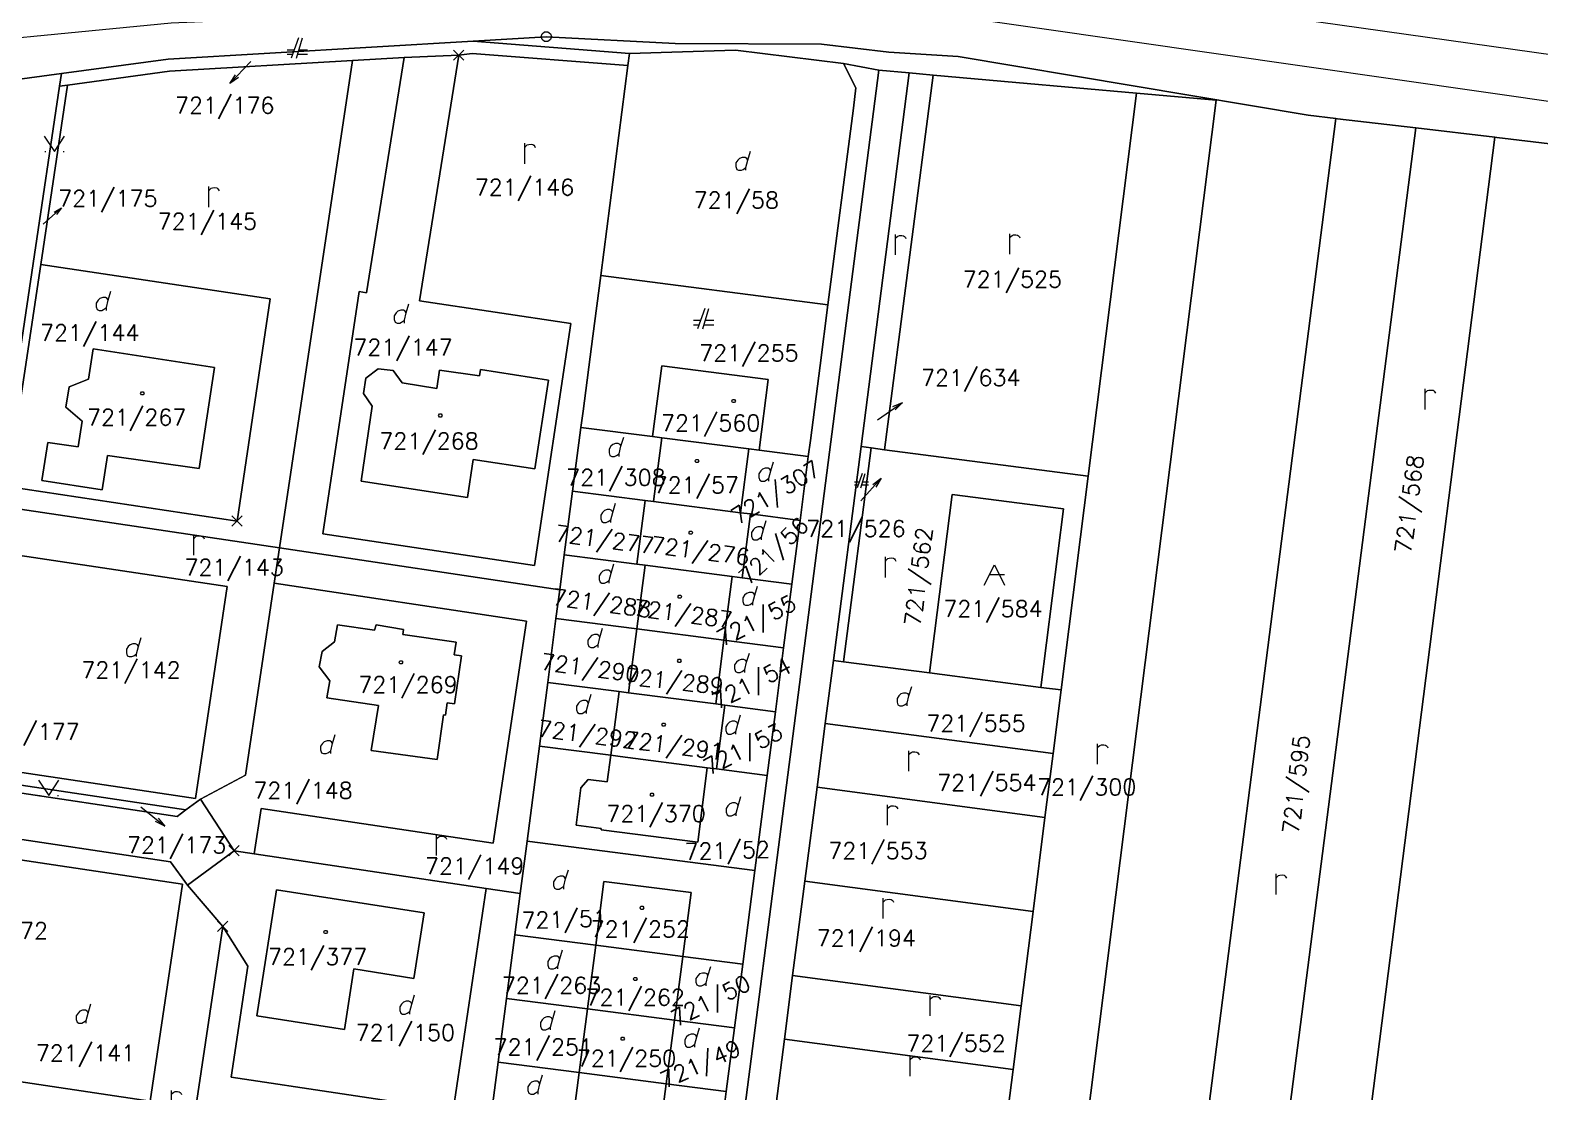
# Model space of a CAD drawing. Extents: x -443817 to 3, y -1171930 to -442383.
# Drawn here: x -442461 to -442313.1, y -1170310.8 to -1170206.7 of the extents above; entities that cross this region are included whole.
import ezdxf
from ezdxf.enums import TextEntityAlignment as Align

# ---------------------------------------------------------------- set-up
doc = ezdxf.new("R2010")
doc.units = 0
doc.header["$LTSCALE"] = 0.5
doc.header["$PDMODE"] = 3
doc.header["$PDSIZE"] = 0.5
for name, color, linetype, lineweight in [('KLADPAR', 7, 'Continuous', 0), ('ZAPPAR', 7, 'Continuous', 0), ('ZNACKY', 7, 'Continuous', 0)]:
    doc.layers.add(name, color=color, linetype=linetype, lineweight=lineweight)
doc.styles.add('ROMANS', font='romans.shx', dxfattribs={"height": 0.2})

# ---------------------------------------------------------------- blocks, each defined once
blk = doc.blocks.new('$5')
at = {"color": 0}
blk.add_line((-0.12, 0), (0.12, 0), dxfattribs=at)
at = {"color": 0, "flags": 128}
blk.add_lwpolyline([(0.15, 0.48), (0.4, 0.3), (0.5, 0.01), (0.4, -0.28), (0.15, -0.46), (-0.16, -0.46), (-0.41, -0.28), (-0.51, 0.01), (-0.41, 0.3), (-0.16, 0.48), (0.15, 0.48)], dxfattribs=at)
blk = doc.blocks.new('$479')
at = {"color": 0, "flags": 128}
for points in [[(0, 0), (0, 1.27), (0, 2)], [(0, 1.6), (0.1, 1.73), (0.23, 1.84), (0.37, 1.89), (0.6, 1.9), (0.77, 1.87), (0.87, 1.8), (0.96, 1.7), (1, 1.6)]]:
    blk.add_lwpolyline(points, dxfattribs=at)
blk = doc.blocks.new('$431')
at = {"color": 0}
blk.add_line((0.63, 0.99), (0.9, 1.89), dxfattribs=at)
at = {"color": 0, "flags": 128}
blk.add_lwpolyline([(0.45, 0), (0.45, 0.27), (0.63, 0.99), (0.54, 1.17), (0.36, 1.26), (0.09, 1.26), (-0.18, 1.17), (-0.36, 0.99), (-0.54, 0.72), (-0.54, 0.36), (-0.45, 0.09), (-0.27, 0), (0, 0), (0.18, 0.09), (0.45, 0.27)], dxfattribs=at)
blk = doc.blocks.new('$45')
at = {"color": 0, "flags": 128}
blk.add_lwpolyline([(0.09, 0.15), (0.18, 0), (0.09, -0.15), (-0.09, -0.15), (-0.18, 0), (-0.09, 0.15), (0.09, 0.15)], dxfattribs=at)
blk = doc.blocks.new('$489')
at = {"color": 0}
blk.add_line((-0.2, 2), (0, 3), dxfattribs=at)
at = {"color": 0, "flags": 128}
blk.add_lwpolyline([(0, 0), (0, 3), (0.2, 2)], dxfattribs=at)
blk = doc.blocks.new('$40')
at = {"color": 0}
for p, q in [((-0.95, 0), (-0.85, 0)), ((0.85, 0), (0.95, 0))]:
    blk.add_line(p, q, dxfattribs=at)
at = {"color": 0, "flags": 128}
blk.add_lwpolyline([(-1, 1.5), (0, 0), (1, 1.5)], dxfattribs=at)
blk = doc.blocks.new('$432')
at = {"color": 0}
for p, q in [((0.1, 2), (-0.6, 0)), ((-0.1, 0), (0.5, 2)), ((-0.32, 0.8), (-1, 0.8)), ((-1, 0.4), (-0.46, 0.4)), ((0.02, 0.4), (1, 0.4)), ((1, 0.8), (0.14, 0.8))]:
    blk.add_line(p, q, dxfattribs=at)
blk = doc.blocks.new('$435')
at = {"color": 0}
blk.add_line((1, 1), (-0.5, 1), dxfattribs=at)
at = {"color": 0, "flags": 128}
blk.add_lwpolyline([(-1, 0), (0, 2), (1, 0)], dxfattribs=at)

msp = doc.modelspace()

# ---------------------------------------------------------------- linework, layer by layer
at = {"layer": 'KLADPAR', "color": 7, "linetype": 'Continuous', "flags": 128}
for points in [[(-442309.37, -1170218.19), (-442317.32, -1170217.25), (-442317.5, -1170217.23), (-442325.26, -1170216.31), (-442332.91, -1170215.41), (-442333.08, -1170215.39), (-442335.79, -1170215.07), (-442370.09, -1170209.33), (-442376.88, -1170208.89), (-442383.48, -1170208.11), (-442397.84, -1170208.03), (-442410.46, -1170207.38), (-442417.63, -1170207.82), (-442447.53, -1170209.57), (-442457.96, -1170210.97), (-442465, -1170211.92)], [(-442359.15, -1170327.19), (-442344.8, -1170213.61), (-442352.62, -1170212.91), (-442364.43, -1170211.85), (-442372.56, -1170211.13), (-442373.89, -1170211.01), (-442374.89, -1170210.92), (-442377.87, -1170210.66), (-442381.34, -1170210.01), (-442391.93, -1170208.68), (-442402.3, -1170209.02), (-442417.63, -1170207.82), (-442410.46, -1170207.38), (-442397.84, -1170208.03), (-442383.48, -1170208.11), (-442376.88, -1170208.89), (-442370.09, -1170209.33), (-442335.79, -1170215.07), (-442333.08, -1170215.39), (-442350.55, -1170351.35)], [(-442393.63, -1170317.01), (-442392.82, -1170310.76), (-442392.01, -1170304.51), (-442391.21, -1170298.26), (-442390.02, -1170289.09), (-442388.82, -1170279.78), (-442388.01, -1170273.53), (-442387.2, -1170267.28), (-442386.4, -1170261.03), (-442385.59, -1170254.78), (-442384.79, -1170248.53), (-442384.58, -1170246.94), (-442383.63, -1170239.6), (-442382.86, -1170233.65), (-442380.37, -1170214.37), (-442380.11, -1170212.39), (-442381.34, -1170210.01), (-442377.87, -1170210.66), (-442405.94, -1170427.95)], [(-442465, -1170211.92), (-442457.96, -1170210.97), (-442458.15, -1170212.21), (-442460.75, -1170229.6), (-442464.31, -1170253.34)], [(-442334.94, -1170354.01), (-442317.5, -1170217.23), (-442317.32, -1170217.25), (-442309.37, -1170218.19)], [(-442464.92, -1170281.05), (-442446.62, -1170283.79), (-442445.77, -1170283.16), (-442444.35, -1170282.11), (-442441.06, -1170287.15), (-442445.61, -1170290.52), (-442447.29, -1170288.24), (-442465.59, -1170285.5)]]:
    msp.add_lwpolyline(points, dxfattribs=at)
for points in [[(-442417.63, -1170207.82), (-442402.3, -1170209.02), (-442402.46, -1170210.21), (-442417.72, -1170209.02), (-442419.04, -1170209.19), (-442424.4, -1170209.41), (-442429.44, -1170209.71), (-442447.37, -1170210.76), (-442457.37, -1170212.11), (-442458.15, -1170212.21), (-442457.96, -1170210.97), (-442447.53, -1170209.57), (-442417.63, -1170207.82)], [(-442402.3, -1170209.02), (-442391.93, -1170208.68), (-442381.34, -1170210.01), (-442380.11, -1170212.39), (-442380.37, -1170214.37), (-442382.86, -1170233.65), (-442405.13, -1170230.77), (-442402.46, -1170210.21), (-442402.3, -1170209.02)], [(-442436.62, -1170257.48), (-442463.57, -1170253.45), (-442463.27, -1170251.47), (-442440.77, -1170254.84), (-442437.51, -1170233.08), (-442460.01, -1170229.71), (-442457.37, -1170212.11), (-442447.37, -1170210.76), (-442429.44, -1170209.71), (-442436.62, -1170257.48)], [(-442402.46, -1170210.21), (-442405.13, -1170230.77), (-442405.9, -1170236.72), (-442406.86, -1170244.07), (-442407.07, -1170245.66), (-442407.88, -1170251.91), (-442408.7, -1170258.15), (-442409.14, -1170261.59), (-442436.62, -1170257.48), (-442429.44, -1170209.71), (-442424.4, -1170209.41), (-442428.07, -1170232.47), (-442428.81, -1170232.36), (-442432.36, -1170256.1), (-442411.6, -1170259.21), (-442408.04, -1170235.47), (-442422.88, -1170233.25), (-442419.04, -1170209.19), (-442417.72, -1170209.02), (-442402.46, -1170210.21)], [(-442419.04, -1170209.19), (-442422.88, -1170233.25), (-442408.04, -1170235.47), (-442411.6, -1170259.21), (-442432.36, -1170256.1), (-442428.81, -1170232.36), (-442428.07, -1170232.47), (-442424.4, -1170209.41), (-442419.04, -1170209.19)], [(-442377.87, -1170210.66), (-442374.89, -1170210.92), (-442379.61, -1170247.55), (-442382.33, -1170268.51), (-442383.13, -1170274.67), (-442383.93, -1170280.92), (-442385.12, -1170290.14), (-442386.32, -1170299.37), (-442387.12, -1170305.62), (-442387.94, -1170311.96), (-442388.58, -1170316.92), (-442389.39, -1170323.17), (-442389.65, -1170325.17), (-442391.66, -1170340.7), (-442390.8, -1170341.82), (-442391.57, -1170347.81), (-442392.55, -1170347.62), (-442393.12, -1170352.05), (-442402.67, -1170425.96), (-442403.74, -1170426.51), (-442405.94, -1170427.95), (-442377.87, -1170210.66)], [(-442377.33, -1170247.85), (-442378.63, -1170247.68), (-442379.61, -1170247.55), (-442374.89, -1170210.92), (-442373.89, -1170211.01), (-442372.56, -1170211.13), (-442377.33, -1170247.85)], [(-442357.36, -1170250.43), (-442377.33, -1170247.85), (-442372.56, -1170211.13), (-442364.43, -1170211.85), (-442352.62, -1170212.91), (-442357.36, -1170250.43)], [(-442457.37, -1170212.11), (-442460.01, -1170229.71), (-442463.27, -1170251.47), (-442463.57, -1170253.45), (-442464.31, -1170253.34), (-442460.75, -1170229.6), (-442458.15, -1170212.21), (-442457.37, -1170212.11)], [(-442352.62, -1170212.91), (-442344.8, -1170213.61), (-442359.15, -1170327.19), (-442366.92, -1170326.16), (-442366.13, -1170319.91), (-442365.51, -1170314.95), (-442364.7, -1170308.6), (-442363.92, -1170302.35), (-442362.75, -1170293.12), (-442361.59, -1170283.9), (-442360.8, -1170277.64), (-442360.01, -1170271.4), (-442357.36, -1170250.43), (-442352.62, -1170212.91)], [(-442325.26, -1170216.31), (-442342.78, -1170352.7), (-442350.55, -1170351.35), (-442333.08, -1170215.39), (-442332.91, -1170215.41), (-442325.26, -1170216.31)], [(-442382.86, -1170233.65), (-442383.63, -1170239.6), (-442384.58, -1170246.94), (-442384.79, -1170248.53), (-442389.61, -1170247.91), (-442388.71, -1170240.97), (-442399.15, -1170239.62), (-442400.04, -1170246.56), (-442407.07, -1170245.66), (-442406.86, -1170244.07), (-442405.9, -1170236.72), (-442405.13, -1170230.77), (-442382.86, -1170233.65)], [(-442453.46, -1170248.43), (-442444.48, -1170249.69), (-442442.98, -1170239.81), (-442454.88, -1170237.97), (-442455.33, -1170240.94), (-442457.23, -1170241.69), (-442457.55, -1170243.68), (-442455.95, -1170245.04), (-442456.33, -1170247.58), (-442459.32, -1170247.13), (-442459.89, -1170250.88), (-442453.98, -1170251.78), (-442453.46, -1170248.43)], [(-442444.48, -1170249.69), (-442453.46, -1170248.43), (-442453.98, -1170251.78), (-442459.89, -1170250.88), (-442459.32, -1170247.13), (-442456.33, -1170247.58), (-442455.95, -1170245.04), (-442457.55, -1170243.68), (-442457.23, -1170241.69), (-442455.33, -1170240.94), (-442454.88, -1170237.97), (-442442.98, -1170239.81), (-442444.48, -1170249.69)], [(-442390.6, -1170247.78), (-442399.13, -1170246.68), (-442400.04, -1170246.56), (-442399.15, -1170239.62), (-442388.71, -1170240.97), (-442389.61, -1170247.91), (-442390.6, -1170247.78)], [(-442417.02, -1170240.62), (-442420.91, -1170240.07), (-442421.2, -1170241.84), (-442424.58, -1170241.29), (-442425.48, -1170240.1), (-442426.95, -1170239.91), (-442428.14, -1170240.83), (-442428.39, -1170242.34), (-442427.54, -1170243.57), (-442428.59, -1170250.94), (-442418.19, -1170252.52), (-442417.63, -1170248.82), (-442411.59, -1170249.74), (-442410.26, -1170241.03), (-442416.9, -1170239.98), (-442417.02, -1170240.62)], [(-442420.91, -1170240.07), (-442417.02, -1170240.62), (-442416.9, -1170239.98), (-442410.26, -1170241.03), (-442411.59, -1170249.74), (-442417.63, -1170248.82), (-442418.19, -1170252.52), (-442428.59, -1170250.94), (-442427.54, -1170243.57), (-442428.39, -1170242.34), (-442428.14, -1170240.83), (-442426.95, -1170239.91), (-442425.48, -1170240.1), (-442424.58, -1170241.29), (-442421.2, -1170241.84), (-442420.91, -1170240.07)], [(-442399.13, -1170246.68), (-442399.95, -1170252.93), (-442400.77, -1170252.83), (-442407.88, -1170251.91), (-442407.07, -1170245.66), (-442400.04, -1170246.56), (-442399.13, -1170246.68)], [(-442384.79, -1170248.53), (-442385.59, -1170254.78), (-442390.45, -1170254.15), (-442391.42, -1170254.03), (-442390.6, -1170247.78), (-442389.61, -1170247.91), (-442384.79, -1170248.53)], [(-442381.34, -1170268.64), (-442378.63, -1170247.68), (-442377.33, -1170247.85), (-442357.36, -1170250.43), (-442360.01, -1170271.4), (-442361.99, -1170271.14), (-442359.78, -1170253.64), (-442370.69, -1170252.23), (-442372.9, -1170269.73), (-442381.34, -1170268.64)], [(-442390.45, -1170254.15), (-442391.26, -1170260.4), (-442392.23, -1170260.28), (-442400.76, -1170259.18), (-442401.58, -1170259.07), (-442400.77, -1170252.83), (-442399.95, -1170252.93), (-442391.42, -1170254.03), (-442390.45, -1170254.15)], [(-442444.35, -1170282.11), (-442445.77, -1170283.16), (-442466.11, -1170280.12), (-442467.4, -1170279.1), (-442467.34, -1170278.67), (-442444.84, -1170282.04), (-442441.73, -1170261.27), (-442464.23, -1170257.9), (-442463.57, -1170253.45), (-442436.62, -1170257.48), (-442437.14, -1170260.94), (-442439.95, -1170279.74), (-442444.35, -1170282.11)], [(-442415.67, -1170286.4), (-442412.41, -1170264.65), (-442437.14, -1170260.94), (-442436.62, -1170257.48), (-442409.14, -1170261.59), (-442409.51, -1170264.4), (-442410.32, -1170270.65), (-442411.14, -1170276.89), (-442412.35, -1170286.21), (-442413.01, -1170291.35), (-442416.34, -1170290.85), (-442439.08, -1170287.45), (-442438.41, -1170283), (-442415.67, -1170286.4)], [(-442400.76, -1170259.18), (-442401.58, -1170265.42), (-442409.51, -1170264.4), (-442409.14, -1170261.59), (-442408.7, -1170258.15), (-442401.58, -1170259.07), (-442400.76, -1170259.18)], [(-442387.2, -1170267.28), (-442393.05, -1170266.53), (-442392.23, -1170260.28), (-442391.26, -1170260.4), (-442386.4, -1170261.03), (-442387.2, -1170267.28)], [(-442441.06, -1170287.15), (-442444.35, -1170282.11), (-442439.95, -1170279.74), (-442437.14, -1170260.94), (-442412.41, -1170264.65), (-442415.67, -1170286.4), (-442438.41, -1170283), (-442439.08, -1170287.45), (-442441.06, -1170287.15)], [(-442410.32, -1170270.65), (-442409.51, -1170264.4), (-442401.58, -1170265.42), (-442402.39, -1170271.67), (-442403.32, -1170271.55), (-442410.32, -1170270.65)], [(-442419.3, -1170266.72), (-442424.52, -1170265.96), (-442424.45, -1170265.47), (-442427.14, -1170265.03), (-442427.29, -1170265.55), (-442430.92, -1170265.02), (-442431.22, -1170266.68), (-442432.43, -1170267.63), (-442432.72, -1170269.14), (-442431.66, -1170270.49), (-442431.96, -1170272.18), (-442426.91, -1170272.91), (-442427.61, -1170277.34), (-442421.17, -1170278.2), (-442420.54, -1170273.83), (-442420.34, -1170273.86), (-442420.16, -1170272.65), (-442419.47, -1170272.75), (-442418.78, -1170268.05), (-442419.48, -1170267.95), (-442419.3, -1170266.72)], [(-442424.52, -1170265.96), (-442419.3, -1170266.72), (-442419.48, -1170267.95), (-442418.78, -1170268.05), (-442419.47, -1170272.75), (-442420.16, -1170272.65), (-442420.34, -1170273.86), (-442420.54, -1170273.83), (-442421.17, -1170278.2), (-442427.61, -1170277.34), (-442426.91, -1170272.91), (-442431.96, -1170272.18), (-442431.66, -1170270.49), (-442432.72, -1170269.14), (-442432.43, -1170267.63), (-442431.22, -1170266.68), (-442430.92, -1170265.02), (-442427.29, -1170265.55), (-442427.14, -1170265.03), (-442424.45, -1170265.47), (-442424.52, -1170265.96)], [(-442388.01, -1170273.53), (-442392.97, -1170272.89), (-442393.86, -1170272.77), (-442393.05, -1170266.53), (-442387.2, -1170267.28), (-442388.01, -1170273.53)], [(-442382.33, -1170268.51), (-442381.34, -1170268.64), (-442372.9, -1170269.73), (-442361.99, -1170271.14), (-442360.01, -1170271.4), (-442360.8, -1170277.64), (-442383.13, -1170274.67), (-442382.33, -1170268.51)], [(-442403.32, -1170271.55), (-442402.39, -1170271.67), (-442393.86, -1170272.77), (-442392.97, -1170272.89), (-442393.79, -1170279.14), (-442394.68, -1170279.02), (-442403.21, -1170277.92), (-442404.14, -1170277.8), (-442403.32, -1170271.55)], [(-442390.02, -1170289.09), (-442412.35, -1170286.21), (-442411.14, -1170276.89), (-442404.14, -1170277.8), (-442404.48, -1170280.41), (-442406.36, -1170280.16), (-442407.07, -1170280.99), (-442407.54, -1170284.64), (-442405.07, -1170284.96), (-442405.08, -1170285.09), (-442395.62, -1170286.31), (-442394.68, -1170279.02), (-442393.79, -1170279.14), (-442388.82, -1170279.78), (-442390.02, -1170289.09)], [(-442394.68, -1170279.02), (-442395.62, -1170286.31), (-442405.08, -1170285.09), (-442405.07, -1170284.96), (-442407.54, -1170284.64), (-442407.07, -1170280.99), (-442406.36, -1170280.16), (-442404.48, -1170280.41), (-442404.14, -1170277.8), (-442403.21, -1170277.92), (-442394.68, -1170279.02)], [(-442468.53, -1170286.64), (-442465.59, -1170285.5), (-442447.29, -1170288.24), (-442445.61, -1170290.52), (-442442.17, -1170294.57), (-442445.57, -1170317.32), (-442472.52, -1170313.28), (-442471.78, -1170308.34), (-442449.28, -1170311.7), (-442446.1, -1170290.44), (-442468.59, -1170287.07), (-442468.53, -1170286.64)], [(-442391.21, -1170298.26), (-442397.09, -1170297.51), (-442396.27, -1170291.25), (-442404.81, -1170290.16), (-442405.61, -1170296.41), (-442413.54, -1170295.39), (-442413.01, -1170291.35), (-442412.35, -1170286.21), (-442390.02, -1170289.09), (-442391.21, -1170298.26)], [(-442442.17, -1170294.57), (-442445.61, -1170290.52), (-442441.06, -1170287.15), (-442439.08, -1170287.45), (-442416.34, -1170290.85), (-442419.59, -1170312.61), (-442441.35, -1170309.35), (-442439.72, -1170298.48), (-442442.17, -1170294.57)], [(-442419.59, -1170312.61), (-442416.34, -1170290.85), (-442413.01, -1170291.35), (-442413.54, -1170295.39), (-442414.35, -1170301.63), (-442415.17, -1170307.88), (-442415.98, -1170314.13), (-442416.79, -1170320.38), (-442416.95, -1170321.61), (-442445.57, -1170317.32), (-442442.17, -1170294.57), (-442439.72, -1170298.48), (-442441.35, -1170309.35), (-442419.59, -1170312.61)], [(-442423.45, -1170299.66), (-442422.44, -1170293.23), (-442436.89, -1170290.99), (-442438.84, -1170303.34), (-442430.25, -1170304.68), (-442429.32, -1170298.74), (-442423.45, -1170299.66)], [(-442422.44, -1170293.23), (-442423.45, -1170299.66), (-442429.32, -1170298.74), (-442430.25, -1170304.68), (-442438.84, -1170303.34), (-442436.89, -1170290.99), (-442422.44, -1170293.23)]]:
    msp.add_lwpolyline(points, close=True, dxfattribs=at)
at = {"layer": 'KLADPAR', "color": 7, "linetype": 'Continuous'}
for p in [(-442419.04, -1170209.19), (-442440.77, -1170254.84), (-442441.06, -1170287.15), (-442442.17, -1170294.57)]:
    msp.add_point(p, dxfattribs=at)
for points in [[(-442317.5, -1170217.23), (-442334.94, -1170354.01), (-442342.78, -1170352.7), (-442325.26, -1170216.31)], [(-442440.77, -1170254.84), (-442463.27, -1170251.47), (-442460.01, -1170229.71), (-442437.51, -1170233.08)], [(-442399.13, -1170246.68), (-442390.6, -1170247.78), (-442391.42, -1170254.03), (-442399.95, -1170252.93)], [(-442379.61, -1170247.55), (-442378.63, -1170247.68), (-442381.34, -1170268.64), (-442382.33, -1170268.51)], [(-442408.7, -1170258.15), (-442407.88, -1170251.91), (-442400.77, -1170252.83), (-442401.58, -1170259.07)], [(-442359.78, -1170253.64), (-442361.99, -1170271.14), (-442372.9, -1170269.73), (-442370.69, -1170252.23)], [(-442386.4, -1170261.03), (-442391.26, -1170260.4), (-442390.45, -1170254.15), (-442385.59, -1170254.78)], [(-442444.84, -1170282.04), (-442467.34, -1170278.67), (-442464.23, -1170257.9), (-442441.73, -1170261.27)], [(-442400.76, -1170259.18), (-442392.23, -1170260.28), (-442393.05, -1170266.53), (-442401.58, -1170265.42)], [(-442401.58, -1170265.42), (-442393.05, -1170266.53), (-442393.86, -1170272.77), (-442402.39, -1170271.67)], [(-442403.32, -1170271.55), (-442404.14, -1170277.8), (-442411.14, -1170276.89), (-442410.32, -1170270.65)], [(-442388.82, -1170279.78), (-442393.79, -1170279.14), (-442392.97, -1170272.89), (-442388.01, -1170273.53)], [(-442361.59, -1170283.9), (-442383.93, -1170280.92), (-442383.13, -1170274.67), (-442360.8, -1170277.64)], [(-442445.77, -1170283.16), (-442446.62, -1170283.79), (-442464.92, -1170281.05), (-442466.11, -1170280.12)], [(-442383.93, -1170280.92), (-442361.59, -1170283.9), (-442362.75, -1170293.12), (-442385.12, -1170290.14)], [(-442446.1, -1170290.44), (-442449.28, -1170311.7), (-442471.78, -1170308.34), (-442468.59, -1170287.07)], [(-442396.27, -1170291.25), (-442397.09, -1170297.51), (-442405.61, -1170296.41), (-442404.81, -1170290.16)], [(-442363.92, -1170302.35), (-442386.32, -1170299.37), (-442385.12, -1170290.14), (-442362.75, -1170293.12)], [(-442405.61, -1170296.41), (-442406.42, -1170302.65), (-442414.35, -1170301.63), (-442413.54, -1170295.39)], [(-442397.89, -1170303.75), (-442406.42, -1170302.65), (-442405.61, -1170296.41), (-442397.09, -1170297.51)], [(-442392.01, -1170304.51), (-442397.89, -1170303.75), (-442397.09, -1170297.51), (-442391.21, -1170298.26)], [(-442364.7, -1170308.6), (-442387.12, -1170305.62), (-442386.32, -1170299.37), (-442363.92, -1170302.35)], [(-442415.17, -1170307.88), (-442414.35, -1170301.63), (-442406.42, -1170302.65), (-442407.23, -1170308.9)], [(-442398.7, -1170310), (-442407.23, -1170308.9), (-442406.42, -1170302.65), (-442397.89, -1170303.75)], [(-442397.89, -1170303.75), (-442392.01, -1170304.51), (-442392.82, -1170310.76), (-442398.7, -1170310)], [(-442365.51, -1170314.95), (-442387.94, -1170311.96), (-442387.12, -1170305.62), (-442364.7, -1170308.6)], [(-442407.23, -1170308.9), (-442408.05, -1170315.15), (-442415.98, -1170314.13), (-442415.17, -1170307.88)], [(-442399.52, -1170316.25), (-442408.05, -1170315.15), (-442407.23, -1170308.9), (-442398.7, -1170310)], [(-442392.82, -1170310.76), (-442393.63, -1170317.01), (-442399.52, -1170316.25), (-442398.7, -1170310)]]:
    msp.add_3dface(points, dxfattribs=at)
at = {"layer": 'ZAPPAR', "color": 7, "linetype": 'Continuous', "flags": 128}
for points in [[(-441771.48, -1170288.69), (-441871.17, -1170273.82), (-442220.27, -1170222.06), (-442370.78, -1170200.84), (-442410.68, -1170199.48), (-442442.4, -1170200.64), (-442473.25, -1170203.77), (-442498.21, -1170207.34), (-442527.51, -1170213.14), (-442557.44, -1170221.74), (-442558.68, -1170222.17)], [(-441771.48, -1170288.69), (-441871.17, -1170273.82), (-442220.27, -1170222.06), (-442370.78, -1170200.84), (-442410.68, -1170199.48), (-442442.4, -1170200.64), (-442473.25, -1170203.77), (-442498.21, -1170207.34), (-442527.51, -1170213.14), (-442557.44, -1170221.74), (-442558.68, -1170222.17)], [(-441772.51, -1170293.3), (-441865.36, -1170279.27), (-442048.43, -1170252.25), (-442213.6, -1170227.88), (-442371.24, -1170205.28), (-442397.97, -1170204.81), (-442418.11, -1170204.81), (-442447.23, -1170206.05), (-442475.51, -1170208.78), (-442496.01, -1170211.87), (-442527.23, -1170218.54), (-442556.93, -1170226.67), (-442559.48, -1170227.59)], [(-441772.51, -1170293.3), (-441865.36, -1170279.27), (-442048.43, -1170252.25), (-442213.6, -1170227.88), (-442371.24, -1170205.28), (-442397.97, -1170204.81), (-442418.11, -1170204.81), (-442447.23, -1170206.05), (-442475.51, -1170208.78), (-442496.01, -1170211.87), (-442527.23, -1170218.54), (-442556.93, -1170226.67), (-442559.48, -1170227.59)]]:
    msp.add_lwpolyline(points, dxfattribs=at)

# ---------------------------------------------------------------- block references
at = {"layer": 'KLADPAR', "color": 7, "linetype": 'Continuous'}
for name, p in [('$432', (-442434.85, -1170209.48)), ('$40', (-442458.66, -1170218.61)), ('$479', (-442412.55, -1170219.82)), ('$431', (-442391.34, -1170220.47)), ('$479', (-442443.53, -1170224.07)), ('$479', (-442376.23, -1170228.75)), ('$479', (-442365.04, -1170228.69)), ('$431', (-442454.02, -1170234.2)), ('$431', (-442424.82, -1170235.44)), ('$432', (-442395.03, -1170236)), ('$45', (-442450.05, -1170242.33)), ('$479', (-442324.33, -1170243.9)), ('$45', (-442392.11, -1170243.09)), ('$45', (-442420.85, -1170244.5)), ('$431', (-442403.77, -1170248.51)), ('$45', (-442395.7, -1170248.95)), ('$431', (-442389.09, -1170250.92)), ('$431', (-442404.58, -1170254.98)), ('$45', (-442396.3, -1170255.99)), ('$431', (-442389.81, -1170256.67)), ('$479', (-442444.99, -1170258.18)), ('$479', (-442377.22, -1170260.36)), ('$431', (-442404.74, -1170260.93)), ('$435', (-442366.54, -1170261.13)), ('$431', (-442390.66, -1170263.1)), ('$45', (-442397.38, -1170262.26)), ('$431', (-442451.07, -1170268.13)), ('$431', (-442405.84, -1170267.23)), ('$431', (-442391.46, -1170269.67)), ('$45', (-442424.71, -1170268.68)), ('$45', (-442397.43, -1170268.54)), ('$431', (-442406.96, -1170273.69)), ('$431', (-442375.55, -1170272.96)), ('$45', (-442398.96, -1170274.79)), ('$431', (-442392.33, -1170275.73)), ('$431', (-442432.04, -1170277.64)), ('$479', (-442356.43, -1170278.67)), ('$479', (-442374.93, -1170279.36)), ('$40', (-442459.22, -1170281.75)), ('$45', (-442400.1, -1170281.66)), ('$431', (-442392.3, -1170283.73)), ('$479', (-442377.02, -1170284.65)), ('$479', (-442421.23, -1170287.62)), ('$431', (-442409.2, -1170290.91)), ('$479', (-442338.93, -1170291.43)), ('$45', (-442401.09, -1170292.75)), ('$479', (-442377.44, -1170293.81)), ('$45', (-442432.09, -1170295.12)), ('$431', (-442409.77, -1170298.74)), ('$431', (-442395.25, -1170300.4)), ('$45', (-442401.75, -1170299.72)), ('$431', (-442424.28, -1170303.17)), ('$479', (-442372.84, -1170303.34)), ('$431', (-442455.99, -1170304.05)), ('$431', (-442410.49, -1170304.7)), ('$431', (-442396.35, -1170306.39)), ('$45', (-442402.97, -1170305.58)), ('$479', (-442374.81, -1170309.25)), ('$431', (-442411.72, -1170311)), ('$479', (-442447.2, -1170312.65))]:
    msp.add_blockref(name, p, dxfattribs=at)
for p, rotation in [((-442439.4, -1170209.79), 136.541574), ((-442378.01, -1170244.93), 304.876586), ((-442379.64, -1170252.87), 317.98585), ((-442450.19, -1170282.86), 231.022324)]:
    msp.add_blockref('$489', p, dxfattribs=dict(at, rotation=rotation))
at = {"layer": 'KLADPAR', "color": 7, "linetype": 'Continuous', "xscale": 0.8, "yscale": 0.8, "rotation": 312.032821}
msp.add_blockref('$489', (-442459.76, -1170225.75), dxfattribs=at)
at = {"layer": 'KLADPAR', "color": 7, "linetype": 'Continuous', "xscale": 0.7, "yscale": 0.7}
msp.add_blockref('$432', (-442379.57, -1170251.58), dxfattribs=at)
at = {"layer": 'ZNACKY', "color": 7, "linetype": 'Continuous'}
msp.add_blockref('$5', (-442410.46, -1170207.38), dxfattribs=at)

# ---------------------------------------------------------------- texts
at = {"layer": 'KLADPAR', "color": 7, "linetype": 'Continuous', "style": 'ROMANS'}
for s, p in [('721/176', (-442441.97, -1170213.3)), ('721/146', (-442412.6, -1170221.33)), ('721/175', (-442453.43, -1170222.43)), ('721/58', (-442391.84, -1170222.59)), ('721/145', (-442443.67, -1170224.67)), ('721/525', (-442364.78, -1170230.34)), ('721/144', (-442455.2, -1170235.59)), ('721/147', (-442424.5, -1170237.01)), ('721/255', (-442390.61, -1170237.57)), ('721/634', (-442368.86, -1170240)), ('721/267', (-442450.61, -1170243.87)), ('721/560', (-442394.35, -1170244.43)), ('721/268', (-442421.95, -1170246.2)), ('721/308', (-442403.64, -1170249.77)), ('721/57', (-442395.76, -1170250.51)), ('721/526', (-442380.12, -1170254.78)), ('721/143', (-442441.05, -1170258.58)), ('721/584', (-442366.69, -1170262.64)), ('721/142', (-442451.16, -1170268.64)), ('721/269', (-442424.01, -1170270.08)), ('721/555', (-442368.35, -1170273.87)), ('721/177', (-442461.05, -1170274.7)), ('721/554', (-442367.29, -1170279.67)), ('721/148', (-442434.3, -1170280.44)), ('721/300', (-442357.51, -1170280.11)), ('721/370', (-442399.7, -1170282.72)), ('721/173', (-442446.69, -1170285.8)), ('721/553', (-442377.95, -1170286.35)), ('721/149', (-442417.48, -1170287.85)), ('721/172', (-442464.17, -1170294.19)), ('721/252', (-442401.25, -1170294.03)), ('721/194', (-442379.1, -1170294.92)), ('721/377', (-442432.87, -1170296.74)), ('721/263', (-442409.95, -1170299.54)), ('721/262', (-442401.75, -1170300.72)), ('721/150', (-442424.27, -1170304.17)), ('721/141', (-442455.62, -1170306.19)), ('721/251', (-442410.76, -1170305.58)), ('721/552', (-442370.3, -1170305.23)), ('721/250', (-442402.6, -1170306.7))]:
    msp.add_text(s, height=1.6, dxfattribs=at).set_placement(p, align=Align.TOP_CENTER)
for s, rotation, p in [('721/568', 82.277, (-442326.68, -1170253.08)), ('721/307', 31.513, (-442388.4, -1170251.36)), ('721/277', 352.541, (-442404.65, -1170255.85)), ('721/56', 43.487, (-442388.73, -1170257.18)), ('721/562', 82.85, (-442374.78, -1170260.19)), ('721/276', 352.541, (-442395.27, -1170256.96)), ('721/288', 352.541, (-442404.91, -1170262.1)), ('721/287', 352.541, (-442396.95, -1170263.13)), ('721/55', 26.986, (-442390.23, -1170263.88)), ('721/290', 352.541, (-442406.06, -1170268.44)), ('721/289', 353.973, (-442397.83, -1170269.74)), ('721/54', 26.986, (-442390.7, -1170270.03)), ('721/292', 352.541, (-442406.33, -1170274.96)), ('721/53', 26.986, (-442391.54, -1170276.49)), ('721/291', 352.541, (-442397.83, -1170276.06)), ('721/595', 83.365, (-442337.76, -1170280.57)), ('721/52', 1.547, (-442392.75, -1170286.33)), ('721/51', 1.547, (-442408.73, -1170293.08)), ('721/50', 26.986, (-442394.72, -1170301.13)), ('721/49', 24.007, (-442395.68, -1170307.32))]:
    msp.add_text(s, height=1.6, rotation=rotation, dxfattribs=at).set_placement(p, align=Align.TOP_CENTER)

doc.saveas('drawing.dxf')
